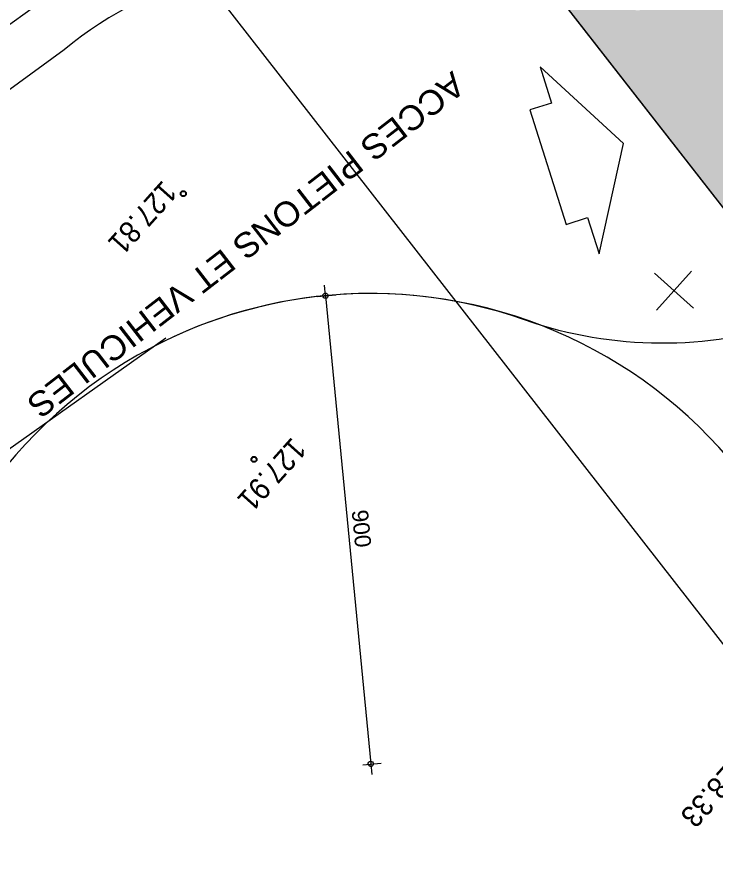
# Model space of a CAD drawing. Header units: metres. Extents: x -2858 to 512, y -1995 to 1252.
# Drawn here: x -536 to -522.69, y 349.69 to 366.1 of the extents above; entities that cross this region are included whole.
import ezdxf
from ezdxf.enums import TextEntityAlignment as Align
from ezdxf.lldxf.tags import DXFTag

# ---------------------------------------------------------------- set-up
doc = ezdxf.new("R2010")
doc.units = ezdxf.units.M
doc.header["$PDMODE"] = 33
doc.header["$PDSIZE"] = 0.1
for name, color, linetype in [('Calque commun', 7, 'Continuous'), ('Calque11', 7, 'Continuous'), ('Calque14', 7, 'Continuous'), ('Calque15', 7, 'Continuous'), ('Calque2', 7, 'Continuous'), ('Calque27', 7, 'Continuous'), ('Textes', 7, 'Continuous')]:
    doc.layers.add(name, color=color, linetype=linetype)
doc.styles.add('Arial12', font='arial.ttf', dxfattribs={"width": 0.9, "height": 0.41584})
doc.styles.add('Arial18', font='arial.ttf', dxfattribs={"height": 0.309252})
doc.styles.add('Arial20', font='arial.ttf', dxfattribs={"height": 0.301984})
tags = doc.linetypes.add('DASHDOT2', pattern=[0.5, 0.25, -0.125, 0, -0.125]).pattern_tags.tags
tags[10:11] = [DXFTag(74, 4), DXFTag(75, 0), DXFTag(340, '0'), DXFTag(46, 1.0), DXFTag(50, 0.0), DXFTag(44, 0.0), DXFTag(45, 0.0)]
tags[8:9] = [DXFTag(74, 4), DXFTag(75, 0), DXFTag(340, '0'), DXFTag(46, 1.0), DXFTag(50, 0.0), DXFTag(44, 0.0), DXFTag(45, 0.0)]
tags[6:7] = [DXFTag(74, 4), DXFTag(75, 0), DXFTag(340, '0'), DXFTag(46, 1.0), DXFTag(50, 0.0), DXFTag(44, 0.0), DXFTag(45, 0.0)]
tags[4:5] = [DXFTag(74, 4), DXFTag(75, 0), DXFTag(340, '0'), DXFTag(46, 1.0), DXFTag(50, 0.0), DXFTag(44, 0.0), DXFTag(45, 0.0)]

# ---------------------------------------------------------------- blocks, each defined once
blk = doc.blocks.new('PointTopo_SPE')
at = {"layer": 'Calque commun', "color": 1, "linetype": 'ByBlock', "lineweight": -2}
blk.add_point((0, 0), dxfattribs=at)
blk = doc.blocks.new('geometrebondepartleger')
at = {"layer": 'Calque commun', "color": 10, "linetype": 'DASHDOT2', "lineweight": 18, "flags": 128}
blk.add_lwpolyline([(45.287, 98.087), (42.936, 93.876), (22.492, 69.355), (46.896, 54.821), (60.022, 76.482), (130.155, 64.253), (145.314, 148.376), (109.348, 154.881), (91.263, 130.116), (87.378, 124.832), (86.331, 123.279), (83.811, 118.812), (74.918, 102.586), (72.616, 98.359), (63.065, 85.914), (45.158, 97.961)], close=True, dxfattribs=at)
at = {"layer": 'Calque11', "color": 7, "linetype": 'Continuous', "lineweight": 9}
blk.add_line((150.346, 147.439, 79), (130.18, 35.908, 79), dxfattribs=at)
blk.add_polyline3d([(125.028, 35.908, 79), (133.338, 81.851, 79), (145.314, 148.376, 79)], dxfattribs=at)
at = {"layer": 'Calque27', "color": 1, "linetype": 'Continuous', "lineweight": 9}
for p, q in [((145, 136.5, 79), (145, 137.5, 79)), ((144.5, 137, 79), (145.5, 137, 79))]:
    blk.add_line(p, q, dxfattribs=at)
at = {"layer": 'Calque14', "color": 0, "linetype": 'ByBlock', "lineweight": -2}
for p in [(152.736, 133.184, 206.913), (149.86, 128.801, 206.807)]:
    blk.add_blockref('PointTopo_SPE', p, dxfattribs=at)
at = {"layer": 'Calque15', "color": 1, "linetype": 'ByBlock', "lineweight": -2, "style": 'Arial12', "width": 0.9}
for s, p in [('128.33', (150.783, 144.158, 207.328)), ('127.91', (151.924, 133.845, 206.913)), ('127.81', (149.92, 128.741, 206.807))]:
    blk.add_text(s, height=0.4158, dxfattribs=at).set_placement(p, align=Align.TOP_LEFT)
blk = doc.blocks.new('new235')
at = {"layer": 'Calque commun', "color": 1, "linetype": 'Continuous', "lineweight": 9}
blk.add_arc((0, 0), 0.5, 0, 359.9994, dxfattribs=at)
blk = doc.blocks.new('new236')
at = {"layer": 'Calque commun', "color": 1, "linetype": 'Continuous', "lineweight": 9}
blk.add_arc((0, 0), 0.5, 0, 359.9994, dxfattribs=at)
blk = doc.blocks.new('DimLine5963')
at = {"layer": 'Calque commun', "color": 1, "linetype": 'Continuous', "lineweight": 9}
for p, q in [((85.458, 127.29), (85.202, 127.528)), ((85.348, 127.392), (85.484, 127.539)), ((79.272, 120.792), (85.348, 127.392)), ((79.382, 120.69), (79.125, 120.928)), ((79.272, 120.792), (79.136, 120.645))]:
    blk.add_line(p, q, dxfattribs=at)
at = {"layer": 'Calque commun', "color": 1, "linetype": 'Continuous', "lineweight": 9, "xscale": 0.1000000040610429, "yscale": 0.1000000040610429, "zscale": 0.1000000040610429, "rotation": 47.36522824406119}
for name, p in [('new236', (85.348, 127.392)), ('new235', (79.272, 120.792))]:
    blk.add_blockref(name, p, dxfattribs=at)
at = {"layer": 'Calque commun', "color": 1, "linetype": 'Continuous', "lineweight": 9, "style": 'Arial18'}
blk.add_text('900', height=0.3093, rotation=47.3652, dxfattribs=at).set_placement((82.303, 124.099), align=Align.BOTTOM_CENTER)
blk = doc.blocks.new('pattern')
at = {"layer": 'Calque commun', "color": 7, "linetype": 'Continuous', "lineweight": 9}
mesh = blk.add_polyface(dxfattribs=at)
corners = [(70.85, 113.541), (53.835, 19.169), (74.728, 106.324), (76.043, 113.598), (74.769, 106.176), (58.808, 18.27), (114.17, 105.207), (114.17, 98.539)]
mesh.append_faces([[corners[k] for k in face] for face in [(3, 4, 6)]], dxfattribs={"vtx0": -1, "vtx1": -1, "color": 7})
mesh.append_faces([[corners[k] for k in face] for face in [(3, 2, 4)]], dxfattribs={"vtx0": -1, "vtx2": -1, "color": 7})
mesh.append_faces([[corners[k] for k in face] for face in [(5, 2, 1)]], dxfattribs={"vtx1": -1, "color": 7})
mesh.append_faces([[corners[k] for k in face] for face in [(0, 1, 2), (3, 0, 2)]], dxfattribs={"vtx1": -1, "vtx2": -1, "color": 7})
mesh.append_faces([[corners[k] for k in face] for face in [(4, 7, 6)]], dxfattribs={"vtx2": -1, "color": 7})
blk = doc.blocks.new('fleche10')
at = {"layer": 'Calque2', "color": 6, "linetype": 'Continuous', "lineweight": 18}
blk.add_polyline3d([(0.3, 0.396, 0), (-0.1902, 0.113, 0), (0, 0.113, 0), (0, 0, 0), (0.6, 0, 0), (0.6, 0.113, 0), (0.7902, 0.113, 0), (0.3, 0.396, 0)], dxfattribs=at)

msp = doc.modelspace()

# ---------------------------------------------------------------- hatches: boundary and pattern name
at = {"layer": 'Calque commun', "linetype": 'Continuous', "lineweight": 9}
msp.add_hatch(color=43, dxfattribs=at).paths.add_polyline_path([(-510.881, 377.074), (-510.547, 376.179), (-510.76, 374.399), (-519.528, 367.823), (-521.392, 366.722), (-524.147, 366.238), (-525.5, 366.254), (-520.866, 360.321), (-519.475, 360.894), (-520.826, 360.27), (-520.826, 360.27), (-519.432, 360.913), (-519.324, 360.961), (-519.301, 361.026), (-519.031, 361.198), (-519.024, 361.188), (-506.949, 370.318), (-502.963, 373.336), (-494.123, 379.998), (-494.144, 380.026), (-494.066, 380.009), (-491.143, 382.265), (-489.193, 383.735), (-492.594, 388.292), (-494.546, 386.686), (-494.558, 386.7), (-497.456, 384.446), (-497.463, 384.454), (-503.72, 379.724), (-505.209, 379.999), (-507.157, 380.815), (-509.123, 383.567), (-509.961, 382.979), (-509.98, 382.995), (-512.3, 381.307), (-512.3, 381.307), (-512.93, 380.827), (-513.193, 380.645), (-511.189, 377.94)])

# ---------------------------------------------------------------- linework, layer by layer
at = {"layer": 'Calque commun', "color": 7, "linetype": 'Continuous', "lineweight": 9}
for p, q in [((-535.106, 365.485), (-542.417, 360.141)), ((-533.168, 359.987), (-538.763, 356.024))]:
    msp.add_line(p, q, dxfattribs=at)
for centre, radius, start, end in [((-530.68, 360.181), 6.908, 75.144, 129.8387), ((-529.279, 351.916), 8.919, 69.4448, 117.7792)]:
    msp.add_arc(centre, radius, start, end, dxfattribs=at)
at = {"layer": 'Calque commun', "color": 9, "linetype": 'Continuous', "lineweight": 9}
msp.add_arc((-529.264, 351.865), 8.971, 36.9448, 149.6028, dxfattribs=at)
at = {"layer": 'Calque commun', "color": 7, "linetype": 'Continuous', "lineweight": 9, "extrusion": (0, 0, -1)}
msp.add_arc((523.713, 367.845), 7.959, 250.4602, 287.8158, dxfattribs=at)

# ---------------------------------------------------------------- block references
at = {"layer": 'Calque commun', "color": 0, "linetype": 'ByBlock', "lineweight": -2, "rotation": 228.1617603435354}
for name, p in [('geometrebondepartleger', (-528.836, 560.304)), ('pattern', (-567.245, 500.426))]:
    msp.add_blockref(name, p, dxfattribs=at)
at = {"layer": 'Calque commun', "color": 0, "linetype": 'ByBlock', "lineweight": -2, "xscale": 3.814697212700704, "yscale": 3.814697356969945, "zscale": 3.814697265625, "rotation": 287.4939480490542}
msp.add_blockref('fleche10', (-526.23, 364.336), dxfattribs=at)
at = {"layer": 'Calque commun', "color": 1, "linetype": 'Continuous', "lineweight": 9, "rotation": 228.1617603435354}
msp.add_blockref('DimLine5963', (-567.245, 500.426), dxfattribs=at)

# ---------------------------------------------------------------- texts
at = {"layer": 'Textes', "color": 5, "linetype": 'ByBlock', "lineweight": -2, "style": 'Arial20'}
msp.add_text('ACCES PIETONS ET VEHICULES', height=0.47192, rotation=217.6624, dxfattribs=at).set_placement((-535.567, 358.429), align=Align.TOP_RIGHT)

doc.saveas('drawing.dxf')
